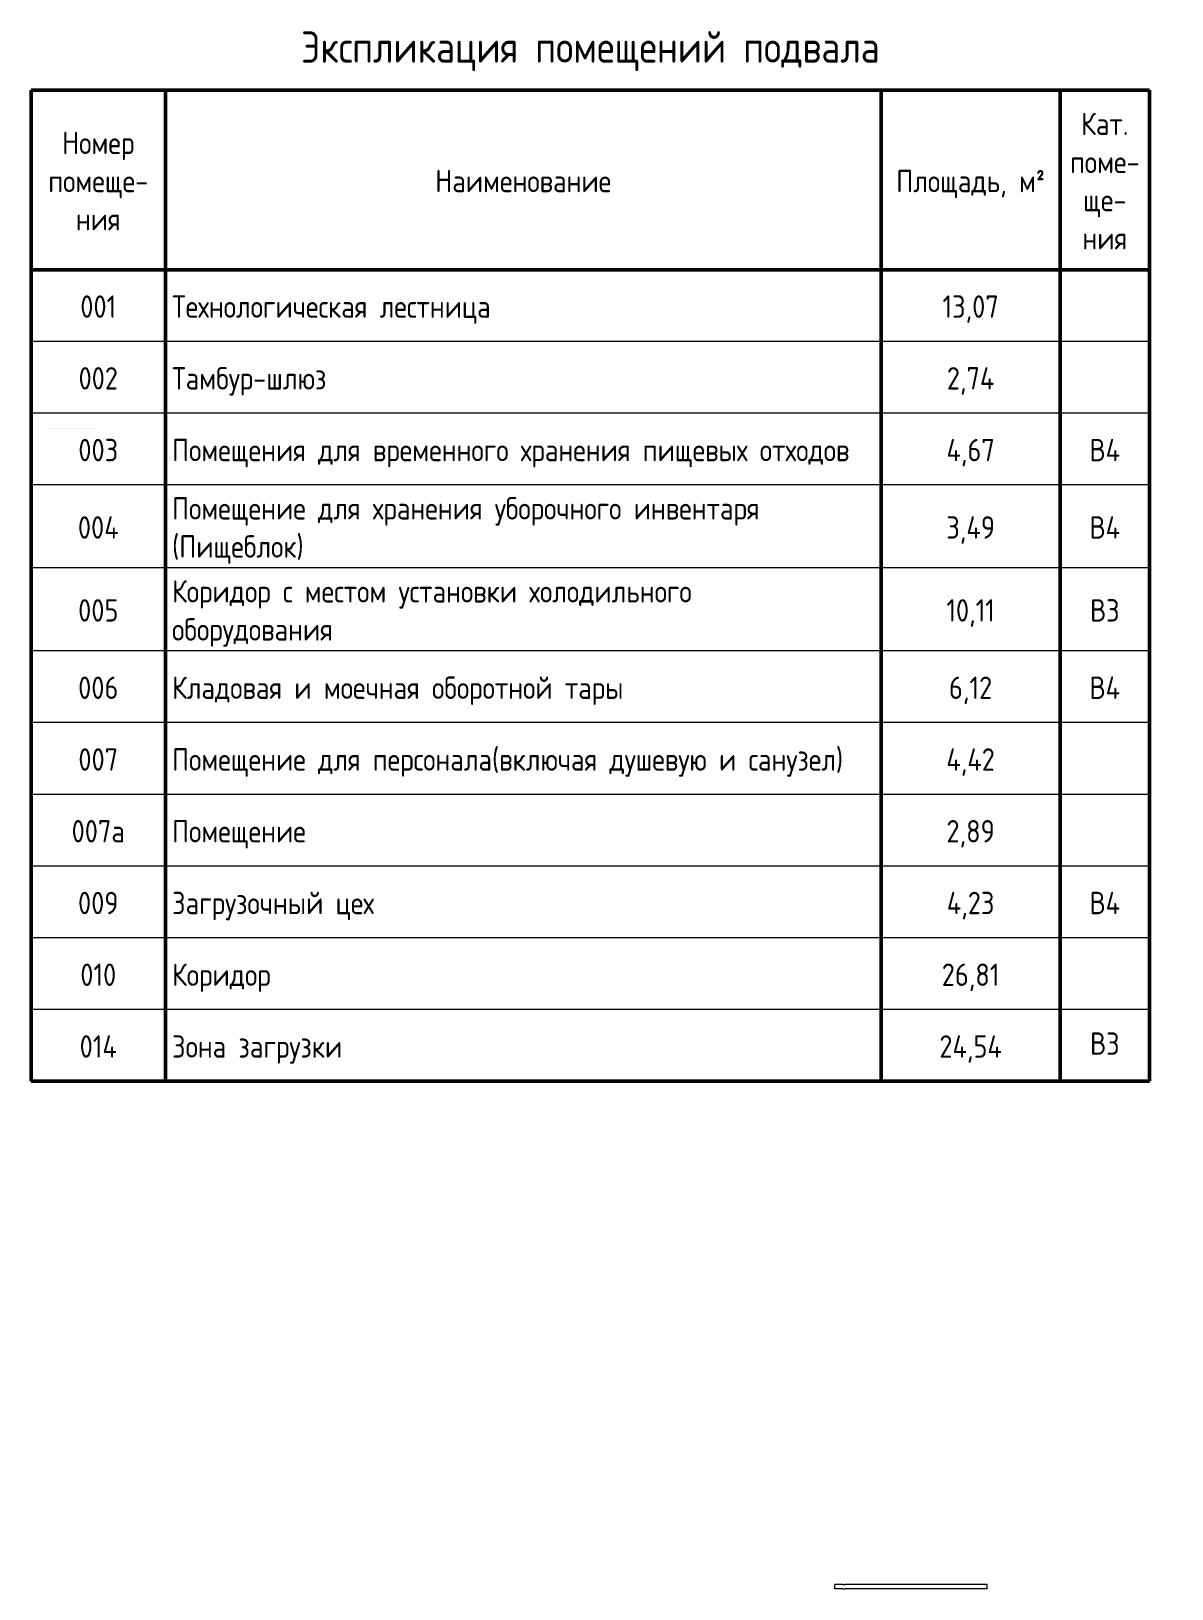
# Model space of a CAD drawing. Header units: millimetres. Extents: x -215207 to 92095, y -30385 to 123050.
# Drawn here: x -69437 to -56687, y 22443 to 39853 of the extents above; entities that cross this region are included whole.
import ezdxf

# ---------------------------------------------------------------- set-up
doc = ezdxf.new("R2010")
doc.units = ezdxf.units.MM
for name, color, linetype, lineweight in [('Графика спецификации', 7, 'Continuous', 20), ('Линии', 7, 'Continuous', 9), ('Ограждение', 7, 'Continuous', 9), ('Стены разрез', 7, 'Continuous', 30), ('Тонкие линии', 7, 'Continuous', 18)]:
    doc.layers.add(name, color=color, linetype=linetype, lineweight=lineweight)
doc.styles.add('GOST Common_7', font='GOST_Common.ttf', dxfattribs={"width": 0.9, "height": 2.5})
doc.styles.add('GOST Common_8', font='GOST_Common.ttf', dxfattribs={"width": 0.9, "height": 3.5})

# ---------------------------------------------------------------- blocks, each defined once
blk = doc.blocks.new('Тип верхнего поручня - Верхний поручень_Внутренний_-V73-План 1 этажа смеж')
at = {"layer": 'Ограждение'}
for p, q in [((-15096, 14493), (-15096, 14543)), ((-15008, 14543), (-15096, 14543)), ((-15008, 14493), (-15096, 14493)), ((-15008, 14543), (-14985, 14543)), ((-15008, 14493), (-14985, 14493)), ((-13507, 14543), (-14985, 14543)), ((-13507, 14493), (-14985, 14493)), ((-13484, 14543), (-13507, 14543)), ((-13484, 14493), (-13507, 14493)), ((-13396, 14543), (-13484, 14543)), ((-13396, 14493), (-13484, 14493)), ((-13396, 14493), (-13396, 14543))]:
    blk.add_line(p, q, dxfattribs=at)
blk = doc.blocks.new('Тип перил - Перила_Внутренний_-V74-План 1 этажа смеж')
at = {"layer": 'Ограждение'}
for p, q in [((-15008, 14543), (-14997, 14543)), ((-15008, 14493), (-14997, 14493))]:
    blk.add_line(p, q, dxfattribs=at)

msp = doc.modelspace()

# ---------------------------------------------------------------- hatches: boundary and pattern name
at = {"layer": 'Стены разрез', "lineweight": 9}
h = msp.add_hatch(dxfattribs=at)
h.set_pattern_fill('FP_5', color=256, style=0, pattern_type=2)
h.set_pattern_definition([(0, (-45356.5, 7949.98), (406.4, 101.6), [33.528, -271.272, 33.528, -271.272, -1625.6]), (0, (-45356.5, 7949.98), (406.4, 101.6), [-609.6, 33.528, -576.072, 33.528, -271.272, -711.2]), (0, (-45356.5, 7949.98), (406.4, 101.6), [-1524, 33.528, -169.672, 33.528, -474.472]), (120, (-45204.1, 8000.78), (-291.18818, 301.15272), [33.528, -271.272, 33.528, -271.272, -1625.6]), (120, (-45204.1, 8000.78), (-291.18818, 301.15272), [-609.6, 33.528, -576.072, 33.528, -271.272, -711.2]), (120, (-45204.1, 8000.78), (-291.18818, 301.15272), [-1524, 33.528, -169.672, 33.528, -474.472]), (240, (-45153.3, 8203.98), (-115.21182, -402.75272), [33.528, -271.272, 33.528, -271.272, -1625.6]), (240, (-45153.3, 8203.98), (-115.21182, -402.75272), [-609.6, 33.528, -576.072, 33.528, -271.272, -711.2]), (240, (-45153.3, 8203.98), (-115.21182, -402.75272), [-1524, 33.528, -169.672, 33.528, -474.472])])
h.paths.add_polyline_path([(-21632.5, 35412.2), (-21087.5, 35412.2), (-21087.5, 35417.2), (-21632.5, 35417.2)])
h.paths.add_polyline_path([(-26905.9, 35412.2), (-26692.5, 35412.2), (-26692.5, 35417.2), (-27247.5, 35417.2), (-27247.5, 35412.2)])
h.paths.add_polyline_path([(-29776.1, 35412.2), (-29527.5, 35412.2), (-29527.5, 35417.2), (-30057.5, 35417.2), (-30057.5, 35412.2)])
h.paths.add_polyline_path([(-68707.5, 35412.2), (-68707.5, 35417.2), (-69237.5, 35417.2), (-69237.5, 35412.2)])

# ---------------------------------------------------------------- linework, layer by layer
at = {"layer": 'Линии', "lineweight": 50}
for p, q in [((-69436.6, 39191.3), (-69436.6, 37186.7)), ((-69436.6, 39191.3), (-56935.8, 39191.3)), ((-67936.6, 39191.3), (-67936.6, 37186.7)), ((-59936.6, 39191.3), (-59936.6, 37186.7)), ((-57936.6, 39191.3), (-57936.6, 37186.7)), ((-56936.6, 39191.3), (-56936.6, 37186.7)), ((-67936.6, 37186.7), (-69436.6, 37186.7)), ((-69436.6, 37186.7), (-69436.6, 36384.8)), ((-59936.6, 37186.7), (-67936.6, 37186.7)), ((-67936.6, 37186.7), (-67936.6, 36384.8)), ((-57936.6, 37186.7), (-59936.6, 37186.7)), ((-59936.6, 37186.7), (-59936.6, 36384.8)), ((-56936.6, 37186.7), (-57936.6, 37186.7)), ((-57936.6, 37186.7), (-57936.6, 36384.8)), ((-56936.6, 37186.7), (-56936.6, 36384.8)), ((-69436.6, 36384.8), (-69436.6, 35583)), ((-67936.6, 36384.8), (-67936.6, 35583)), ((-59936.6, 36384.8), (-59936.6, 35583)), ((-57936.6, 36384.8), (-57936.6, 35583)), ((-56936.6, 36384.8), (-56936.6, 35583)), ((-69436.6, 35583), (-69436.6, 34781.1)), ((-67936.6, 35583), (-67936.6, 34781.1)), ((-59936.6, 35583), (-59936.6, 34781.1)), ((-57936.6, 35583), (-57936.6, 34781.1)), ((-56936.6, 35583), (-56936.6, 34781.1)), ((-69436.6, 34781.1), (-69436.6, 33853.8)), ((-67936.6, 34781.1), (-67936.6, 33853.8)), ((-59936.6, 34781.1), (-59936.6, 33853.8)), ((-57936.6, 34781.1), (-57936.6, 33853.8)), ((-56936.6, 34781.1), (-56936.6, 33853.8)), ((-69436.6, 33853.8), (-69436.6, 32926.5)), ((-67936.6, 33853.8), (-67936.6, 32926.5)), ((-59936.6, 33853.8), (-59936.6, 32926.5)), ((-57936.6, 33853.8), (-57936.6, 32926.5)), ((-56936.6, 33853.8), (-56936.6, 32926.5)), ((-69436.6, 32926.5), (-69436.6, 32124.7)), ((-67936.6, 32926.5), (-67936.6, 32124.7)), ((-59936.6, 32926.5), (-59936.6, 32124.7)), ((-57936.6, 32926.5), (-57936.6, 32124.7)), ((-56936.6, 32926.5), (-56936.6, 32124.7)), ((-69436.6, 32124.7), (-69436.6, 31322.9)), ((-67936.6, 32124.7), (-67936.6, 31322.9)), ((-59936.6, 32124.7), (-59936.6, 31322.9)), ((-57936.6, 32124.7), (-57936.6, 31322.9)), ((-56936.6, 32124.7), (-56936.6, 31322.9)), ((-69436.6, 31322.9), (-69436.6, 30521)), ((-67936.6, 31322.9), (-67936.6, 30521)), ((-59936.6, 31322.9), (-59936.6, 30521)), ((-57936.6, 31322.9), (-57936.6, 30521)), ((-56936.6, 31322.9), (-56936.6, 30521)), ((-69436.6, 30521), (-69436.6, 29719.2)), ((-67936.6, 30521), (-67936.6, 29719.2)), ((-59936.6, 30521), (-59936.6, 29719.2)), ((-57936.6, 30521), (-57936.6, 29719.2)), ((-56936.6, 30521), (-56936.6, 29719.2)), ((-69436.6, 29719.2), (-69436.6, 28917.3)), ((-67936.6, 29719.2), (-67936.6, 28917.3)), ((-59936.6, 29719.2), (-59936.6, 28917.3)), ((-57936.6, 29719.2), (-57936.6, 28917.3)), ((-56936.6, 29719.2), (-56936.6, 28917.3)), ((-69436.6, 28917.3), (-69436.6, 28115.5)), ((-67936.6, 28917.3), (-67936.6, 28115.5)), ((-59936.6, 28917.3), (-59936.6, 28115.5)), ((-57936.6, 28917.3), (-57936.6, 28115.5)), ((-56936.6, 28917.3), (-56936.6, 28115.5)), ((-67936.6, 28115.5), (-69436.6, 28115.5)), ((-59936.6, 28115.5), (-67936.6, 28115.5)), ((-57936.6, 28115.5), (-59936.6, 28115.5)), ((-56936.6, 28115.5), (-57936.6, 28115.5))]:
    msp.add_line(p, q, dxfattribs=at)
at = {"layer": 'Линии', "lineweight": 20}
for p, q in [((-67936.6, 36384.8), (-69436.6, 36384.8)), ((-59936.6, 36384.8), (-67936.6, 36384.8)), ((-57936.6, 36384.8), (-59936.6, 36384.8)), ((-56936.6, 36384.8), (-57936.6, 36384.8)), ((-67936.6, 35583), (-69436.6, 35583)), ((-59936.6, 35583), (-67936.6, 35583)), ((-57936.6, 35583), (-59936.6, 35583)), ((-56936.6, 35583), (-57936.6, 35583)), ((-67936.6, 34781.1), (-69436.6, 34781.1)), ((-59936.6, 34781.1), (-67936.6, 34781.1)), ((-57936.6, 34781.1), (-59936.6, 34781.1)), ((-56936.6, 34781.1), (-57936.6, 34781.1)), ((-67936.6, 33853.8), (-69436.6, 33853.8)), ((-59936.6, 33853.8), (-67936.6, 33853.8)), ((-57936.6, 33853.8), (-59936.6, 33853.8)), ((-56936.6, 33853.8), (-57936.6, 33853.8)), ((-67936.6, 32926.5), (-69436.6, 32926.5)), ((-59936.6, 32926.5), (-67936.6, 32926.5)), ((-57936.6, 32926.5), (-59936.6, 32926.5)), ((-56936.6, 32926.5), (-57936.6, 32926.5)), ((-67936.6, 32124.7), (-69436.6, 32124.7)), ((-59936.6, 32124.7), (-67936.6, 32124.7)), ((-57936.6, 32124.7), (-59936.6, 32124.7)), ((-56936.6, 32124.7), (-57936.6, 32124.7)), ((-67936.6, 31322.9), (-69436.6, 31322.9)), ((-59936.6, 31322.9), (-67936.6, 31322.9)), ((-57936.6, 31322.9), (-59936.6, 31322.9)), ((-56936.6, 31322.9), (-57936.6, 31322.9)), ((-67936.6, 30521), (-69436.6, 30521)), ((-59936.6, 30521), (-67936.6, 30521)), ((-57936.6, 30521), (-59936.6, 30521)), ((-56936.6, 30521), (-57936.6, 30521)), ((-67936.6, 29719.2), (-69436.6, 29719.2)), ((-59936.6, 29719.2), (-67936.6, 29719.2)), ((-57936.6, 29719.2), (-59936.6, 29719.2)), ((-56936.6, 29719.2), (-57936.6, 29719.2)), ((-67936.6, 28917.3), (-69436.6, 28917.3)), ((-67936.6, 28917.3), (-69436.6, 28917.3)), ((-59936.6, 28917.3), (-67936.6, 28917.3)), ((-59936.6, 28917.3), (-67936.6, 28917.3)), ((-57936.6, 28917.3), (-59936.6, 28917.3)), ((-57936.6, 28917.3), (-59936.6, 28917.3)), ((-56936.6, 28917.3), (-57936.6, 28917.3)), ((-56936.6, 28917.3), (-57936.6, 28917.3))]:
    msp.add_line(p, q, dxfattribs=at)
at = {"layer": 'Тонкие линии', "lineweight": 20}
msp.add_line((-56935.8, 39191.3), (-56935.8, 37186.7), dxfattribs=at)

# ---------------------------------------------------------------- block references
at = {"layer": 'Ограждение'}
for name in ['Тип верхнего поручня - Верхний поручень_Внутренний_-V73-План 1 этажа смеж', 'Тип перил - Перила_Внутренний_-V74-План 1 этажа смеж']:
    msp.add_blockref(name, (-45356.5, 7950), dxfattribs=at)

# ---------------------------------------------------------------- texts
at = {"layer": 'Графика спецификации', "line_spacing_factor": 1.022761}
for s, insert, char_height, width, attachment_point, style in [('Экспликация помещений подвала', (-63186.2, 39850.4), 350, 7640.414, 2, 'GOST Common_8'), ('Кат.\\Pпоме-\\Pще-\\Pния', (-57436.6, 38941.8), 250, 962.447, 2, 'GOST Common_7'), ('Номер\\Pпомеще-\\Pния', (-68686.6, 38728.8), 250, 1418.025, 2, 'GOST Common_7'), ('Наименование', (-63936.6, 38302.6), 250, 2353.318, 2, 'GOST Common_7'), ('Площадь, м\\fGOST Common|b0|i0|c238|p34|;\\W.9;²', (-58936.6, 38302.6), 250, 2009.372, 2, 'GOST Common_7'), ('001', (-68686.6, 36899.4), 250, 509.886, 2, 'GOST Common_7'), ('Технологическая лестница', (-67861.6, 36899.4), 250, 4510.527, 1, 'GOST Common_7'), ('13,07', (-58936.6, 36899.4), 250, 790.474, 2, 'GOST Common_7'), ('002', (-68686.6, 36097.5), 250, 561.176, 2, 'GOST Common_7'), ('Тамбур-шлюз', (-67861.6, 36097.5), 250, 2223.584, 1, 'GOST Common_7'), ('2,74', (-58936.6, 36097.5), 250, 681.859, 2, 'GOST Common_7'), ('003', (-68686.6, 35295.7), 250, 561.176, 2, 'GOST Common_7'), ('Помещения для временного хранения пищевых отходов', (-67861.6, 35295.7), 250, 9051.225, 1, 'GOST Common_7'), ('4,67', (-58936.6, 35295.7), 250, 681.859, 2, 'GOST Common_7'), ('В4', (-57436.6, 35295.7), 250, 428.425, 2, 'GOST Common_7'), ('Помещение для хранения уборочного инвентаря\\P(Пищеблок)', (-67861.6, 34644.2), 250, 7913.788, 1, 'GOST Common_7'), ('004', (-68686.6, 34431.1), 250, 588.33, 2, 'GOST Common_7'), ('3,49', (-58936.6, 34431.1), 250, 681.859, 2, 'GOST Common_7'), ('В4', (-57436.6, 34431.1), 250, 428.425, 2, 'GOST Common_7'), ('Коридор с местом установки холодильного\\Pоборудования', (-67861.6, 33716.9), 250, 7065.99, 1, 'GOST Common_7'), ('005', (-68686.6, 33503.8), 250, 561.176, 2, 'GOST Common_7'), ('10,11', (-58936.6, 33503.8), 250, 687.893, 2, 'GOST Common_7'), ('В3', (-57436.6, 33503.8), 250, 401.271, 2, 'GOST Common_7'), ('006', (-68686.6, 32639.3), 250, 561.176, 2, 'GOST Common_7'), ('Кладовая и моечная оборотной тары', (-67861.6, 32639.3), 250, 6097.509, 1, 'GOST Common_7'), ('6,12', (-58936.6, 32639.3), 250, 603.415, 2, 'GOST Common_7'), ('В4', (-57436.6, 32639.3), 250, 428.425, 2, 'GOST Common_7'), ('Помещение для персонала(включая душевую и санузел)', (-67861.6, 31837.4), 250, 9051.225, 1, 'GOST Common_7'), ('007', (-68686.6, 31837.4), 250, 561.176, 2, 'GOST Common_7'), ('4,42', (-58936.6, 31837.4), 250, 709.013, 2, 'GOST Common_7'), ('007а', (-68686.6, 31035.6), 250, 775.388, 2, 'GOST Common_7'), ('Помещение', (-67861.6, 31035.6), 250, 1819.296, 1, 'GOST Common_7'), ('2,89', (-58936.6, 31035.6), 250, 654.705, 2, 'GOST Common_7'), ('009', (-68686.6, 30233.7), 250, 561.176, 2, 'GOST Common_7'), ('Загрузочный цех', (-67861.6, 30233.7), 250, 2796.829, 1, 'GOST Common_7'), ('4,23', (-58936.6, 30233.7), 250, 681.859, 2, 'GOST Common_7'), ('В4', (-57436.6, 30233.7), 250, 428.425, 2, 'GOST Common_7'), ('010', (-68686.6, 29431.9), 250, 509.886, 2, 'GOST Common_7'), ('Коридор', (-67861.6, 29431.9), 250, 1336.564, 1, 'GOST Common_7'), ('26,81', (-58936.6, 29431.9), 250, 790.474, 2, 'GOST Common_7'), ('014', (-68686.6, 28630.1), 250, 537.039, 2, 'GOST Common_7'), ('Зона загрузки', (-67861.6, 28630.1), 250, 2383.489, 1, 'GOST Common_7'), ('24,54', (-58936.6, 28630.1), 250, 896.071, 2, 'GOST Common_7'), ('В3', (-57436.6, 28662.1), 250, 401.271, 2, 'GOST Common_7')]:
    msp.add_mtext(s, dxfattribs=dict(at, insert=insert, char_height=char_height, width=width, attachment_point=attachment_point, style=style))

doc.saveas('drawing.dxf')
